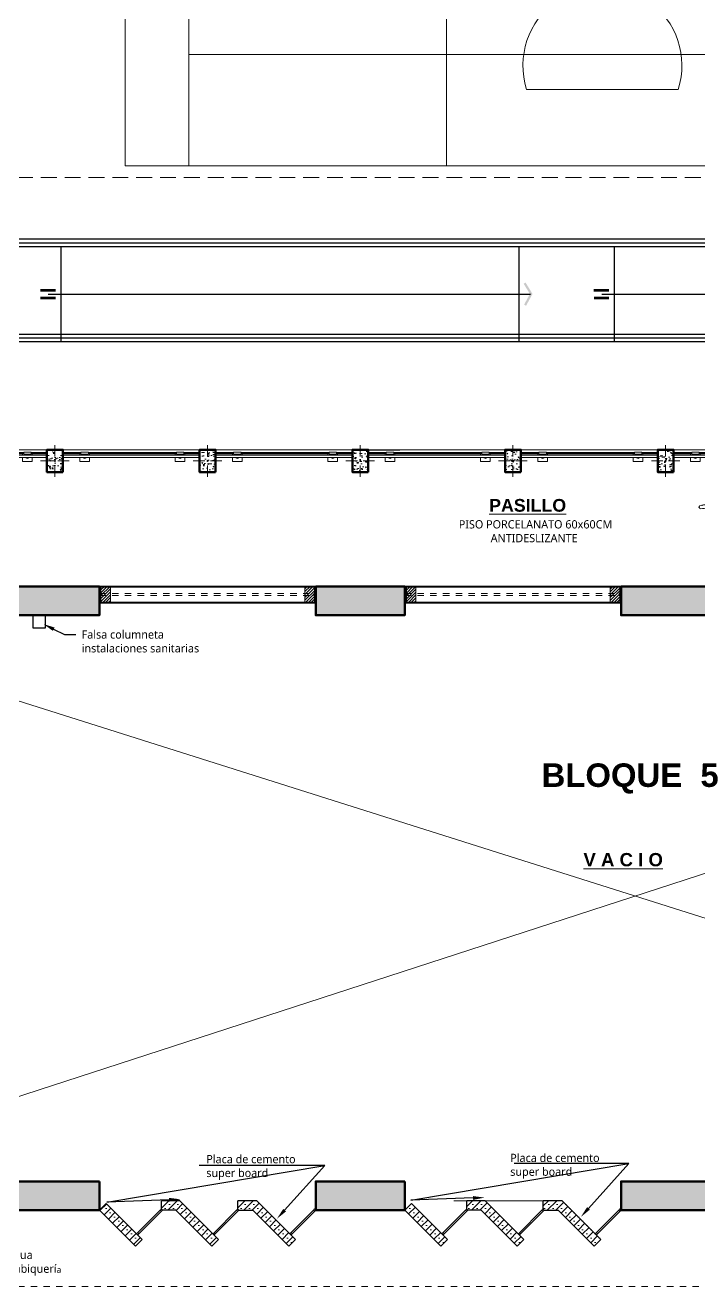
# Model space of a CAD drawing. Header units: metres. Extents: x 28 to 148, y 23 to 113.
# Drawn here: x 57.45 to 68.04, y 33.09 to 52.92 of the extents above; entities that cross this region are included whole.
import ezdxf
from ezdxf import colors
from ezdxf.entities.mleader import LeaderData, LeaderLine
from ezdxf.enums import TextEntityAlignment as Align
from ezdxf.math import Vec2, Vec3

# ---------------------------------------------------------------- set-up
doc = ezdxf.new("R2010")
doc.units = ezdxf.units.M
doc.linetypes.add('DASHED2', pattern=[0.375, 0.25, -0.125])
doc.linetypes.add('HIDDEN2', pattern=[0.1875, 0.125, -0.0625])
doc.layers.add('01', color=7, linetype='Continuous', lineweight=5, true_color=0xcc6600)
for name, color, linetype, lineweight in [('0_Pluma_Nº__1', 8, 'Continuous', 9), ('0_Pluma_Nº__2', 250, 'Continuous', 20), ('A-FLOR-HRAL', 11, 'Continuous', 9), ('ArchiCAD Windows_Pen_No__3', 150, 'Continuous', 0), ('COLUMNAS 50', 32, 'Continuous', 70), ('COLUMNETASSS', 211, 'Continuous', 20), ('Equipamiento SR', 23, 'Continuous', 0), ('GRAFO 0 BLANCO', 7, 'Continuous', 0), ('GRAFO 02', 7, 'Continuous', 20), ('GYF-RESERVORIOS', 14, 'Continuous', 30), ('Letras El', 9, 'Continuous', 5), ('letras sr', 7, 'Continuous', 5), ('muro bajo', 191, 'Continuous', 40), ('PERSONAS', 8, 'Continuous', 0), ('Proyeccciones', 1, 'DASHED2', 18), ('proyecciones', 1, 'DASHED2', 5), ('TABIQUERIA DE DRYWALL', 221, 'Continuous', 30), ('TEXTOS-SUBTITULO', 7, 'Continuous', 30), ('texturas 1', 251, 'Continuous', 5), ('Vanos', 140, 'Continuous', 5)]:
    doc.layers.add(name, color=color, linetype=linetype, lineweight=lineweight)
doc.styles.add('Generales', font='trebuc.ttf', dxfattribs={"height": 0.1})
doc.styles.add('Santa Rosa 1 50', font='trebuc.ttf')
doc.styles.add('TURBO_BASS', font='swisseb.ttf')
pattern_1 = [(45, (-85.06389, 100.61182), (-0.06629126, 0.06629126), []), (45, (-84.9976, 100.61182), (-0.06629126, 0.06629126), [0, -0.09375])]

# ---------------------------------------------------------------- blocks, each defined once
blk = doc.blocks.new('columna pasillos')
at = {"layer": 'GRAFO 0 BLANCO'}
h = blk.add_hatch(dxfattribs=at)
h.set_pattern_fill('AR-CONC', color=256, scale=0.024, angle=-90)
h.set_pattern_definition([(320, (0, 0), (-0.015060515, -0.17214244), [0.018, -0.198]), (265, (0, 0), (0.18052611, 0.03330032), [0.0144, -0.1584]), (10.45144, (-0.00126, -0.01435), (0.1654656, -0.13884213), [0.01529765, -0.16827411]), (316.1842, (0.048, -7e-10), (-0.03972463, -0.25613792), [0.027, -0.297]), (6.63563, (0.0447, -0.02134), (0.23378846, -0.22431887), [0.02294648, -0.2524113]), (261.18416, (0.048, -7e-10), (0.23378846, -0.22431887), [0.0216, -0.2376]), (291, (0.036, -0.024), (-0.096628536, -0.14325769), [0.018, -0.198]), (236, (0.036, -0.024), (0.17403601, -0.05839568), [0.0144, -0.1584]), (341.45144, (0.02795, -0.03594), (0.07740747, -0.20165337), [0.01529765, -0.16827411]), (307.5, (0, 0), (0.079894525, -0.002918366), [0, -0.15648, 0, -0.1608, 0, -0.159]), (277.5, (0, 0), (0.09465881, -0.06313669), [0, -0.09168, 0, -0.15288, 0, -0.0606]), (237.5, (7e-10, 0.05352), (-0.005413171, -0.128117385), [0, -0.06, 0, -0.1872, 0, -0.2484]), (227.5, (1e-09, 0.07752), (0.024025194, -0.13996468), [0, -0.078, 0, -0.12432, 0, -0.1764])])
h.paths.add_polyline_path([(-235.535, 35.024), (-235.785, 35.024), (-235.785, 34.674), (-235.535, 34.674)])
h.paths.add_polyline_path([(-235.651, 34.849, -1), (-235.668, 34.849, -1)], flags=16)
at = {"layer": 'COLUMNAS 50', "color": 1, "linetype": 'Continuous', "lineweight": 9}
for p, q in [((-235.66, 35.099), (-235.66, 34.919)), ((-235.705, 34.849), (-235.885, 34.849)), ((-235.66, 34.779), (-235.66, 34.599)), ((-235.615, 34.849), (-235.435, 34.849))]:
    blk.add_line(p, q, dxfattribs=at)
at = {"layer": 'COLUMNAS 50', "linetype": 'Continuous'}
blk.add_lwpolyline([(-235.785, 35.024), (-235.535, 35.024), (-235.535, 34.674), (-235.785, 34.674)], close=True, dxfattribs=at)
at = {"layer": 'COLUMNAS 50', "color": 1, "linetype": 'Continuous', "lineweight": 9}
blk.add_circle((-235.66, 34.849), 0.00871, dxfattribs=at)
blk.add_point((-235.66, 34.849), dxfattribs=at)
blk = doc.blocks.new('A$C193A7AE6')
at = {"layer": '01', "true_color": 0x636466}
h = blk.add_hatch(dxfattribs=at)
h.set_pattern_fill('ANSI31', color=251, scale=0.01, angle=-90)
h.set_pattern_definition([(315, (-134.044802, -149.728226), (0.0224506403, 0.0224506403), [])])
h.paths.add_polyline_path([(0, 0.15), (0, 0), (0.25, 0), (0.25, 0.15)])
at = {"layer": 'COLUMNETASSS'}
blk.add_lwpolyline([(0, 0.15), (0, 0), (0.25, 0), (0.25, 0.15)], close=True, dxfattribs=at)
blk = doc.blocks.new('A$C0C99268F')
at = {"color": 0, "linetype": 'ByBlock'}
for points in [[(0.202, 0.329), (0.193, 0.336), (0.191, 0.349), (0.204, 0.357), (0.215, 0.367), (0.234, 0.362), (0.251, 0.359), (0.264, 0.358), (0.298, 0.344), (0.311, 0.347), (0.352, 0.328), (0.397, 0.306), (0.404, 0.307), (0.397, 0.319), (0.413, 0.311), (0.419, 0.314), (0.415, 0.323), (0.432, 0.316), (0.436, 0.323), (0.434, 0.329), (0.439, 0.331), (0.438, 0.34), (0.408, 0.351), (0.422, 0.35), (0.418, 0.357), (0.409, 0.363), (0.391, 0.367), (0.363, 0.375), (0.34, 0.375), (0.322, 0.377), (0.318, 0.392), (0.284, 0.407), (0.279, 0.42), (0.244, 0.44), (0.21, 0.452), (0.184, 0.453), (0.15, 0.442), (0.126, 0.41), (0.115, 0.38), (0.104, 0.358), (0.089, 0.349), (0.068, 0.327), (0.056, 0.302), (0.047, 0.265), (0.051, 0.25)], [(0.119, 0.386), (0.086, 0.38), (0.057, 0.367), (0.012, 0.315), (0, 0.238), (0.003, 0.156), (0.023, 0.095), (0.079, 0.057), (0.133, 0.047)], [(0.031, 0.247), (0.036, 0.297), (0.048, 0.342), (0.077, 0.364)], [(0.052, 0.178), (0.049, 0.148), (0.059, 0.12), (0.081, 0.092), (0.096, 0.074), (0.108, 0.07), (0.128, 0.051), (0.137, 0.03), (0.156, 0.016), (0.184, 0.007), (0.207, 0.008), (0.24, 0), (0.289, 0.012), (0.441, 0.052), (0.482, 0.082), (0.5, 0.091), (0.507, 0.099), (0.52, 0.1), (0.537, 0.092), (0.577, 0.1), (0.598, 0.112), (0.59, 0.115), (0.633, 0.13), (0.634, 0.135), (0.629, 0.138), (0.638, 0.146), (0.638, 0.156), (0.628, 0.156), (0.628, 0.164), (0.619, 0.164), (0.612, 0.173), (0.578, 0.161), (0.552, 0.154), (0.516, 0.135), (0.511, 0.138), (0.5, 0.139), (0.457, 0.12), (0.431, 0.116), (0.328, 0.088), (0.281, 0.081), (0.25, 0.077), (0.221, 0.079), (0.206, 0.09), (0.191, 0.101), (0.188, 0.112), (0.199, 0.1), (0.224, 0.1), (0.258, 0.112), (0.281, 0.133), (0.285, 0.155), (0.275, 0.211), (0.287, 0.269), (0.284, 0.301), (0.264, 0.315), (0.238, 0.327)], [(0.22, 0.264), (0.228, 0.249), (0.232, 0.232), (0.231, 0.217), (0.231, 0.199), (0.227, 0.183), (0.221, 0.167), (0.211, 0.163)], [(0.271, 0.315), (0.264, 0.345), (0.255, 0.358)], [(0.27, 0.333), (0.323, 0.328), (0.357, 0.307), (0.366, 0.294), (0.354, 0.285), (0.318, 0.275), (0.29, 0.273)], [(0.3, 0.347), (0.3, 0.36), (0.305, 0.375), (0.31, 0.385)], [(0.113, 0.057), (0.083, 0.068), (0.059, 0.079), (0.04, 0.111), (0.036, 0.151), (0.033, 0.181)], [(0.271, 0.116), (0.293, 0.111), (0.315, 0.099), (0.323, 0.092)], [(0.505, 0.101), (0.496, 0.111), (0.497, 0.129), (0.503, 0.133)]]:
    blk.add_lwpolyline(points, dxfattribs=at)
blk.add_lwpolyline([(0.258, 0.215), (0.251, 0.221), (0.244, 0.229), (0.238, 0.239), (0.232, 0.26), (0.214, 0.269), (0.175, 0.28), (0.141, 0.28), (0.105, 0.276), (0.085, 0.262), (0.076, 0.25), (0.073, 0.239), (0.069, 0.242), (0.053, 0.246), (0.042, 0.245), (0.03, 0.239), (0.022, 0.224), (0.017, 0.208), (0.023, 0.189), (0.036, 0.181), (0.055, 0.18), (0.068, 0.181), (0.073, 0.189), (0.077, 0.172), (0.091, 0.156), (0.112, 0.148), (0.154, 0.147), (0.191, 0.154), (0.223, 0.161), (0.236, 0.176), (0.242, 0.191), (0.244, 0.204), (0.251, 0.208)], close=True, dxfattribs=at)
blk = doc.blocks.new('A$C7148350E')
at = {"rotation": 270}
blk.add_blockref('A$C0C99268F', (0, 0.638), dxfattribs=at)
blk = doc.blocks.new('Barandilla - 50 x 12mm-V42-Nivel 2')
at = {"layer": 'A-FLOR-HRAL'}
for p, q in [((-27, 93), (-88, 93)), ((-88, 93), (-88, 18)), ((-88, 18), (-88, -57)), ((34, 93), (13, 93)), ((25, 3), (25, 34)), ((27, 79), (57, 79)), ((27, 79), (27, -40)), ((57, 79), (57, -40)), ((-88, -57), (-27, -57)), ((13, -57), (34, -57)), ((57, -40), (27, -40))]:
    blk.add_line(p, q, dxfattribs=at)
for centre, radius, start, end in [((-1, 18), 39.4, 144.0345, 215.4043), ((-19, -78), 120, 93.541, 96.3187), ((-19, -78), 120, 68.282, 74.1525), ((-18, 114), 120, 285.3761, 291.1568), ((-18, 114), 120, 263.1201, 266.0125)]:
    blk.add_arc(centre, radius, start, end, dxfattribs=at)
blk = doc.blocks.new('Barandilla - 50 x 12mm-V43-Nivel 2')
at = {"layer": 'A-FLOR-HRAL'}
for p, q in [((-27, 93), (-88, 93)), ((-88, 93), (-88, 18)), ((-88, 18), (-88, -57)), ((34, 93), (13, 93)), ((25, 3), (25, 34)), ((27, 79), (57, 79)), ((27, 79), (27, -40)), ((57, 79), (57, -40)), ((-88, -57), (-27, -57)), ((13, -57), (34, -57)), ((57, -40), (27, -40))]:
    blk.add_line(p, q, dxfattribs=at)
for centre, radius, start, end in [((-1, 18), 39.4, 144.0345, 215.4043), ((-19, -78), 120, 93.584, 96.3187), ((-19, -78), 120, 68.282, 74.2092), ((-18, 114), 120, 285.3254, 291.1568), ((-18, 114), 120, 263.1201, 265.9625)]:
    blk.add_arc(centre, radius, start, end, dxfattribs=at)
blk = doc.blocks.new('Barandilla - Barandilla-595985-Nivel 2')
at = {"layer": 'A-FLOR-HRAL'}
for p, q in [((57837, 37914), (58121, 37914)), ((57837, 37906), (58121, 37906)), ((57837, 37904), (58121, 37904)), ((57837, 37896), (58121, 37896)), ((59985, 37875), (57837, 37875)), ((58240, 37914), (59621, 37914)), ((58240, 37906), (59621, 37906)), ((58240, 37904), (59621, 37904)), ((58240, 37896), (59621, 37896)), ((59740, 37914), (59985, 37914)), ((59740, 37906), (59985, 37906)), ((59740, 37904), (59985, 37904)), ((59740, 37896), (59985, 37896)), ((59985, 37914), (59985, 37906)), ((59985, 37906), (59985, 37904)), ((59985, 37904), (59985, 37896)), ((59985, 37875), (59985, 37835)), ((57837, 37835), (59985, 37835))]:
    blk.add_line(p, q, dxfattribs=at)
at = {"extrusion": (0, 0, -1), "zscale": -1, "rotation": 90.00000000000021}
for name, p in [('Barandilla - 50 x 12mm-V43-Nivel 2', (-58161, 37862)), ('Barandilla - 50 x 12mm-V42-Nivel 2', (-59661, 37862))]:
    blk.add_blockref(name, p, dxfattribs=at)
blk = doc.blocks.new('Barandilla - Barandilla-596002-Nivel 2')
at = {"layer": 'A-FLOR-HRAL'}
for p, q in [((55437, 37914), (55721, 37914)), ((55437, 37906), (55721, 37906)), ((55437, 37904), (55721, 37904)), ((55437, 37896), (55721, 37896)), ((57585, 37875), (55437, 37875)), ((55840, 37914), (57221, 37914)), ((55840, 37906), (57221, 37906)), ((55840, 37904), (57221, 37904)), ((55840, 37896), (57221, 37896)), ((57340, 37914), (57585, 37914)), ((57340, 37906), (57585, 37906)), ((57340, 37904), (57585, 37904)), ((57340, 37896), (57585, 37896)), ((57585, 37914), (57585, 37906)), ((57585, 37906), (57585, 37904)), ((57585, 37904), (57585, 37896)), ((57585, 37875), (57585, 37835)), ((55437, 37835), (57585, 37835))]:
    blk.add_line(p, q, dxfattribs=at)
at = {"extrusion": (0, 0, -1), "zscale": -1, "rotation": 90.00000000000021}
for name, p in [('Barandilla - 50 x 12mm-V43-Nivel 2', (-55761, 37862)), ('Barandilla - 50 x 12mm-V42-Nivel 2', (-57261, 37862))]:
    blk.add_blockref(name, p, dxfattribs=at)
blk = doc.blocks.new('Barandilla - Barandilla-596019-Nivel 2')
at = {"layer": 'A-FLOR-HRAL'}
for p, q in [((53037, 37914), (53321, 37914)), ((53037, 37906), (53321, 37906)), ((53037, 37904), (53321, 37904)), ((53037, 37896), (53321, 37896)), ((55185, 37875), (53037, 37875)), ((53440, 37914), (54821, 37914)), ((53440, 37906), (54821, 37906)), ((53440, 37904), (54821, 37904)), ((53440, 37896), (54821, 37896)), ((54940, 37914), (55185, 37914)), ((54940, 37906), (55185, 37906)), ((54940, 37904), (55185, 37904)), ((54940, 37896), (55185, 37896)), ((55185, 37914), (55185, 37906)), ((55185, 37906), (55185, 37904)), ((55185, 37904), (55185, 37896)), ((55185, 37875), (55185, 37835)), ((53037, 37835), (55185, 37835))]:
    blk.add_line(p, q, dxfattribs=at)
at = {"extrusion": (0, 0, -1), "zscale": -1, "rotation": 90.00000000000021}
for name, p in [('Barandilla - 50 x 12mm-V43-Nivel 2', (-53361, 37862)), ('Barandilla - 50 x 12mm-V42-Nivel 2', (-54861, 37862))]:
    blk.add_blockref(name, p, dxfattribs=at)
blk = doc.blocks.new('Barandilla - Barandilla-596036-Nivel 2')
at = {"layer": 'A-FLOR-HRAL'}
for p, q in [((50637, 37914), (50921, 37914)), ((50637, 37906), (50921, 37906)), ((50637, 37904), (50921, 37904)), ((50637, 37896), (50921, 37896)), ((52785, 37875), (50637, 37875)), ((51040, 37914), (52421, 37914)), ((51040, 37906), (52421, 37906)), ((51040, 37904), (52421, 37904)), ((51040, 37896), (52421, 37896)), ((52540, 37914), (52785, 37914)), ((52540, 37906), (52785, 37906)), ((52540, 37904), (52785, 37904)), ((52540, 37896), (52785, 37896)), ((52785, 37914), (52785, 37906)), ((52785, 37906), (52785, 37904)), ((52785, 37904), (52785, 37896)), ((52785, 37875), (52785, 37835)), ((50637, 37835), (52785, 37835))]:
    blk.add_line(p, q, dxfattribs=at)
at = {"extrusion": (0, 0, -1), "zscale": -1, "rotation": 90.00000000000021}
for name, p in [('Barandilla - 50 x 12mm-V43-Nivel 2', (-50961, 37862)), ('Barandilla - 50 x 12mm-V42-Nivel 2', (-52461, 37862))]:
    blk.add_blockref(name, p, dxfattribs=at)
blk = doc.blocks.new('Barandilla - Barandilla-596053-Nivel 2')
at = {"layer": 'A-FLOR-HRAL'}
for p, q in [((48237, 37914), (48521, 37914)), ((48237, 37906), (48521, 37906)), ((48237, 37904), (48521, 37904)), ((48237, 37896), (48521, 37896)), ((50385, 37875), (48237, 37875)), ((48640, 37914), (50021, 37914)), ((48640, 37906), (50021, 37906)), ((48640, 37904), (50021, 37904)), ((48640, 37896), (50021, 37896)), ((50140, 37914), (50385, 37914)), ((50140, 37906), (50385, 37906)), ((50140, 37904), (50385, 37904)), ((50140, 37896), (50385, 37896)), ((50385, 37914), (50385, 37906)), ((50385, 37906), (50385, 37904)), ((50385, 37904), (50385, 37896)), ((50385, 37875), (50385, 37835)), ((48237, 37835), (50385, 37835))]:
    blk.add_line(p, q, dxfattribs=at)
at = {"extrusion": (0, 0, -1), "zscale": -1, "rotation": 90.00000000000021}
for name, p in [('Barandilla - 50 x 12mm-V43-Nivel 2', (-48561, 37862)), ('Barandilla - 50 x 12mm-V42-Nivel 2', (-50061, 37862))]:
    blk.add_blockref(name, p, dxfattribs=at)
blk = doc.blocks.new('Barandilla - Barandilla-596070-Nivel 2')
at = {"layer": 'A-FLOR-HRAL'}
for p, q in [((45837, 37914), (46121, 37914)), ((45837, 37906), (46121, 37906)), ((45837, 37904), (46121, 37904)), ((45837, 37896), (46121, 37896)), ((47985, 37875), (45837, 37875)), ((46240, 37914), (47621, 37914)), ((46240, 37906), (47621, 37906)), ((46240, 37904), (47621, 37904)), ((46240, 37896), (47621, 37896)), ((47740, 37914), (47985, 37914)), ((47740, 37906), (47985, 37906)), ((47740, 37904), (47985, 37904)), ((47740, 37896), (47985, 37896)), ((47985, 37914), (47985, 37906)), ((47985, 37906), (47985, 37904)), ((47985, 37904), (47985, 37896)), ((47985, 37875), (47985, 37835)), ((45837, 37835), (47985, 37835))]:
    blk.add_line(p, q, dxfattribs=at)
at = {"extrusion": (0, 0, -1), "zscale": -1, "rotation": 90.00000000000021}
for name, p in [('Barandilla - 50 x 12mm-V43-Nivel 2', (-46161, 37862)), ('Barandilla - 50 x 12mm-V42-Nivel 2', (-47661, 37862))]:
    blk.add_blockref(name, p, dxfattribs=at)
blk = doc.blocks.new('CANCHA TOTAL')
at = {"layer": '0_Pluma_Nº__1'}
for p, q in [((880.482, -144.445), (880.482, -116.445)), ((880.482, -144.445), (880.482, -116.445)), ((875.432, -144.445), (875.432, -138.645)), ((879.482, -144.445), (879.482, -141.455)), ((866.482, -142.695), (879.482, -142.695)), ((874.175, -143.245), (871.789, -143.245)), ((865.482, -144.445), (880.482, -144.445)), ((865.482, -144.445), (880.482, -144.445)), ((871.482, -144.445), (874.482, -144.445)), ((871.482, -144.445), (874.482, -144.445)), ((871.482, -144.445), (874.482, -144.445))]:
    blk.add_line(p, q, dxfattribs=at)
blk.add_arc((872.982, -142.872), 1.25, 342.6433, 197.3567, dxfattribs=at)

msp = doc.modelspace()

# ---------------------------------------------------------------- hatches: boundary and pattern name
at = {"true_color": 0x939598}
msp.add_hatch(color=252, dxfattribs=at).paths.add_polyline_path([(65.324, 48.514), (65.293, 48.531), (65.384, 48.698), (65.286, 48.86), (65.316, 48.878), (65.425, 48.699)])
h = msp.add_hatch(color=252, dxfattribs=at)
h.paths.add_polyline_path([(57.929, 48.776), (57.929, 48.736), (57.689, 48.734), (57.689, 48.774)])
h.paths.add_polyline_path([(57.93, 48.656), (57.93, 48.616), (57.69, 48.614), (57.69, 48.654)])
h = msp.add_hatch(color=252, dxfattribs=at)
h.paths.add_polyline_path([(66.629, 48.776), (66.629, 48.736), (66.389, 48.734), (66.389, 48.774)])
h.paths.add_polyline_path([(66.63, 48.656), (66.63, 48.616), (66.39, 48.614), (66.39, 48.654)])
at = {"layer": 'GRAFO 0 BLANCO', "true_color": 0x939598}
h = msp.add_hatch(color=252, dxfattribs=at)
h.dxf.hatch_style = 1
h.paths.add_polyline_path([(58.618, 43.649), (58.618, 44.099), (57.218, 44.099), (57.218, 43.649)])
h = msp.add_hatch(color=252, dxfattribs=at)
h.dxf.hatch_style = 1
h.paths.add_polyline_path([(63.418, 43.649), (63.418, 44.099), (62.018, 44.099), (62.018, 43.649)])
h = msp.add_hatch(color=252, dxfattribs=at)
h.dxf.hatch_style = 1
h.paths.add_polyline_path([(68.218, 43.649), (68.218, 44.099), (66.818, 44.099), (66.818, 43.649)])
h = msp.add_hatch(color=252, dxfattribs=at)
h.dxf.hatch_style = 1
h.paths.add_polyline_path([(58.618, 34.298), (58.618, 34.748), (57.218, 34.748), (57.218, 34.298)])
h = msp.add_hatch(color=252, dxfattribs=at)
h.dxf.hatch_style = 1
h.paths.add_polyline_path([(63.418, 34.298), (63.418, 34.748), (62.018, 34.748), (62.018, 34.298)])
h = msp.add_hatch(color=252, dxfattribs=at)
h.dxf.hatch_style = 1
h.paths.add_polyline_path([(68.218, 34.298), (68.218, 34.748), (66.818, 34.748), (66.818, 34.298)])
at = {"layer": 'texturas 1'}
h = msp.add_hatch(dxfattribs=at)
h.set_pattern_fill('SACNCR', color=256)
h.set_pattern_definition(pattern_1)
h.paths.add_polyline_path([(58.724, 34.404), (58.618, 34.298), (58.618, 34.298), (59.184, 33.732), (59.29, 33.838)])
h.paths.add_polyline_path([(60.792, 34.446), (60.792, 34.314), (60.809, 34.296), (61.03, 34.296), (61.594, 33.732), (61.7, 33.838), (61.092, 34.446)])
h.paths.add_polyline_path([(59.591, 34.446), (59.591, 34.315), (59.609, 34.296), (59.819, 34.296), (60.385, 33.731), (60.491, 33.837), (59.881, 34.446)])
h = msp.add_hatch(dxfattribs=at)
h.set_pattern_fill('SACNCR', color=256)
h.set_pattern_definition(pattern_1)
h.paths.add_polyline_path([(63.984, 33.732), (64.09, 33.838), (63.524, 34.404), (63.418, 34.298)])
h.paths.add_polyline_path([(65.592, 34.446), (65.592, 34.314), (65.609, 34.296), (65.83, 34.296), (66.394, 33.732), (66.5, 33.838), (65.892, 34.446), (65.689, 34.446), (65.689, 34.446)])
h.paths.add_polyline_path([(64.391, 34.446), (64.391, 34.315), (64.41, 34.296), (64.619, 34.296), (65.185, 33.731), (65.291, 33.837), (64.682, 34.446)])

# ---------------------------------------------------------------- linework, layer by layer
at = {"color": 252, "true_color": 0x939598}
for p, q in [((51.293, 49.443), (90.857, 49.443)), ((75.26, 49.498), (54.656, 49.498)), ((75.26, 49.558), (54.716, 49.558)), ((58.009, 49.444), (58.009, 47.944)), ((65.209, 49.444), (65.209, 47.944)), ((66.709, 49.444), (66.709, 47.944)), ((57.814, 48.695), (65.396, 48.695)), ((66.514, 48.695), (74.981, 48.695)), ((74.903, 48.004), (56.269, 48.004)), ((74.963, 48.064), (56.329, 48.064)), ((74.843, 47.944), (54.592, 47.944))]:
    msp.add_line(p, q, dxfattribs=at)
at = {"color": 9, "true_color": 0xc7c8ca}
msp.add_lwpolyline([(62.843, 46.249), (63.338, 46.249)], dxfattribs=at)
at = {"layer": 'ArchiCAD Windows_Pen_No__3', "linetype": 'Continuous'}
for p, q in [((59.591, 34.315), (59.573, 34.297)), ((60.792, 34.314), (60.774, 34.296)), ((62, 34.316), (61.983, 34.298)), ((62.018, 34.298), (62, 34.316)), ((64.391, 34.315), (64.373, 34.297)), ((65.592, 34.314), (65.574, 34.296)), ((66.8, 34.316), (66.783, 34.298)), ((66.818, 34.298), (66.8, 34.316)), ((59.609, 34.297), (59.22, 33.908)), ((59.573, 34.297), (59.22, 33.944)), ((59.573, 34.297), (59.591, 34.28)), ((59.591, 34.28), (59.609, 34.297)), ((60.809, 34.296), (60.42, 33.908)), ((60.774, 34.296), (60.42, 33.943)), ((60.774, 34.296), (60.792, 34.279)), ((60.792, 34.279), (60.809, 34.296)), ((62.018, 34.298), (61.629, 33.909)), ((61.983, 34.298), (61.629, 33.944)), ((61.983, 34.298), (62, 34.28)), ((64.409, 34.297), (64.02, 33.908)), ((64.373, 34.297), (64.02, 33.944)), ((64.373, 34.297), (64.391, 34.279)), ((64.391, 34.279), (64.409, 34.297)), ((65.609, 34.296), (65.22, 33.907)), ((65.574, 34.296), (65.22, 33.943)), ((65.574, 34.296), (65.592, 34.279)), ((65.592, 34.279), (65.609, 34.296)), ((66.818, 34.298), (66.429, 33.909)), ((66.783, 34.298), (66.429, 33.944)), ((66.783, 34.298), (66.8, 34.28)), ((59.22, 33.944), (59.202, 33.926)), ((59.202, 33.926), (59.22, 33.908)), ((59.22, 33.944), (59.237, 33.926)), ((59.22, 33.908), (59.237, 33.926)), ((60.42, 33.943), (60.403, 33.925)), ((60.438, 33.925), (60.42, 33.943)), ((60.42, 33.908), (60.438, 33.925)), ((61.629, 33.944), (61.611, 33.927)), ((61.629, 33.909), (61.611, 33.927)), ((61.647, 33.927), (61.629, 33.944)), ((61.629, 33.909), (61.647, 33.927)), ((64.02, 33.944), (64.002, 33.926)), ((64.002, 33.926), (64.02, 33.908)), ((64.02, 33.944), (64.038, 33.926)), ((64.02, 33.908), (64.038, 33.926)), ((65.22, 33.943), (65.203, 33.925)), ((65.238, 33.925), (65.22, 33.943)), ((65.22, 33.907), (65.238, 33.925)), ((66.429, 33.944), (66.411, 33.927)), ((66.429, 33.909), (66.411, 33.927)), ((66.447, 33.927), (66.429, 33.944)), ((66.429, 33.909), (66.447, 33.927))]:
    msp.add_line(p, q, dxfattribs=at)
at = {"layer": 'COLUMNAS 50', "linetype": 'Continuous'}
for points in [[(58.618, 44.099), (57.218, 44.099), (57.218, 43.649), (58.618, 43.649)], [(63.418, 44.099), (62.018, 44.099), (62.018, 43.649), (63.418, 43.649)], [(68.218, 44.099), (66.818, 44.099), (66.818, 43.649), (68.218, 43.649)], [(58.618, 34.748), (57.218, 34.748), (57.218, 34.298), (58.618, 34.298)], [(63.418, 34.748), (62.018, 34.748), (62.018, 34.298), (63.418, 34.298)], [(68.218, 34.748), (66.818, 34.748), (66.818, 34.298), (68.218, 34.298)]]:
    msp.add_lwpolyline(points, close=True, dxfattribs=at)
at = {"layer": 'Equipamiento SR'}
for p, q in [((53.243, 34.748), (81.218, 43.849)), ((53.243, 43.599), (81.218, 34.748))]:
    msp.add_line(p, q, dxfattribs=at)
at = {"layer": 'GRAFO 0 BLANCO'}
msp.add_line((86.589, 46.249), (53.243, 46.249), dxfattribs=at)
at = {"layer": 'GRAFO 02'}
msp.add_lwpolyline([(65.689, 34.446), (64.189, 34.446)], dxfattribs=at)
at = {"layer": 'GYF-RESERVORIOS'}
msp.add_lwpolyline([(57.568, 43.449), (57.768, 43.449), (57.768, 43.649), (57.568, 43.649)], close=True, dxfattribs=at)
at = {"layer": 'muro bajo', "linetype": 'Continuous'}
for p, q in [((58.618, 44.099), (62.018, 44.099)), ((63.418, 44.099), (66.818, 44.099))]:
    msp.add_line(p, q, dxfattribs=at)
for points in [[(58.618, 43.849), (62.018, 43.849)], [(63.418, 43.849), (66.818, 43.849)]]:
    msp.add_lwpolyline(points, dxfattribs=at)
at = {"layer": 'Proyeccciones', "color": 2}
msp.add_lwpolyline([(54.841, 78.903), (77.821, 78.903), (77.821, 50.527), (54.841, 50.527)], close=True, dxfattribs=at)
at = {"layer": 'proyecciones', "linetype": 'HIDDEN2', "ltscale": 0.5}
msp.add_lwpolyline([(86.839, 34.298), (86.839, 33.098), (52.993, 33.098), (52.993, 34.298)], dxfattribs=at)
at = {"layer": 'TABIQUERIA DE DRYWALL'}
for p, q in [((59.591, 34.315), (59.591, 34.446)), ((59.609, 34.297), (59.591, 34.315)), ((60.792, 34.314), (60.792, 34.446)), ((60.809, 34.296), (60.792, 34.314)), ((64.391, 34.315), (64.391, 34.446)), ((64.409, 34.297), (64.391, 34.315)), ((65.592, 34.314), (65.592, 34.446)), ((65.609, 34.296), (65.592, 34.314))]:
    msp.add_line(p, q, dxfattribs=at)
for points in [[(58.724, 34.404), (58.618, 34.298)], [(58.724, 34.404), (59.29, 33.838)], [(59.29, 33.838), (58.724, 34.404)], [(59.881, 34.446), (59.591, 34.446)], [(60.491, 33.837), (59.881, 34.446)], [(61.092, 34.446), (60.792, 34.446)], [(61.7, 33.838), (61.092, 34.446)], [(63.524, 34.404), (63.418, 34.298)], [(63.524, 34.404), (64.09, 33.838)], [(64.09, 33.838), (63.524, 34.404)], [(64.346, 34.446), (64.346, 34.446)], [(64.682, 34.446), (64.391, 34.446)], [(65.291, 33.837), (64.682, 34.446)], [(65.892, 34.446), (65.592, 34.446)], [(66.5, 33.838), (65.892, 34.446)], [(58.618, 34.298), (59.184, 33.732)], [(59.818, 34.296), (59.608, 34.296)], [(59.818, 34.298), (60.385, 33.731)], [(60.809, 34.296), (61.03, 34.296)], [(61.03, 34.296), (61.594, 33.732)], [(63.418, 34.298), (63.984, 33.732)], [(64.618, 34.296), (64.408, 34.296)], [(64.618, 34.298), (65.185, 33.731)], [(65.609, 34.296), (65.83, 34.296)], [(65.83, 34.296), (66.394, 33.732)], [(59.184, 33.732), (59.29, 33.838)], [(60.385, 33.731), (60.491, 33.837)], [(61.594, 33.732), (61.7, 33.838)], [(63.984, 33.732), (64.09, 33.838)], [(65.185, 33.731), (65.291, 33.837)], [(66.394, 33.732), (66.5, 33.838)]]:
    msp.add_lwpolyline(points, dxfattribs=at)
at = {"layer": 'Vanos', "color": 7, "linetype": 'DASHED2', "ltscale": 0.3}
for p, q in [((58.618, 43.989), (62.018, 43.989)), ((58.618, 43.959), (62.018, 43.959)), ((63.418, 43.989), (66.818, 43.989)), ((63.418, 43.959), (66.818, 43.959))]:
    msp.add_line(p, q, dxfattribs=at)
at = {"layer": 'Vanos'}
for points in [[(58.618, 43.959), (58.648, 43.959), (58.648, 43.989), (58.618, 43.989)], [(61.988, 43.959), (62.018, 43.959), (62.018, 43.989), (61.988, 43.989)], [(63.418, 43.959), (63.448, 43.959), (63.448, 43.989), (63.418, 43.989)], [(66.788, 43.959), (66.818, 43.959), (66.818, 43.989), (66.788, 43.989)]]:
    msp.add_lwpolyline(points, close=True, dxfattribs=at)

# ---------------------------------------------------------------- block references
at = {"layer": '0_Pluma_Nº__2', "xscale": -1}
msp.add_blockref('CANCHA TOTAL', (939.506, 195.16), dxfattribs=at)
at = {"layer": 'A-FLOR-HRAL', "xscale": 0.001, "yscale": 0.001, "zscale": 0.001}
for name in ['Barandilla - Barandilla-596070-Nivel 2', 'Barandilla - Barandilla-596053-Nivel 2', 'Barandilla - Barandilla-596036-Nivel 2', 'Barandilla - Barandilla-596019-Nivel 2', 'Barandilla - Barandilla-596002-Nivel 2', 'Barandilla - Barandilla-595985-Nivel 2']:
    msp.add_blockref(name, (9.806, 8.292), dxfattribs=at)
at = {"layer": 'COLUMNAS 50', "rotation": 180}
for p in [(-177.742, 80.923), (-175.342, 80.923), (-172.942, 80.923), (-170.542, 80.923), (-168.142, 80.923)]:
    msp.add_blockref('columna pasillos', p, dxfattribs=at)
at = {"layer": 'PERSONAS', "rotation": 258.6216521156243}
msp.add_blockref('A$C7148350E', (68.071, 45.495), dxfattribs=at)
at = {"layer": 'Vanos', "rotation": 270}
for p in [(58.642, 44.099), (61.848, 44.099), (63.442, 44.099), (66.648, 44.099)]:
    msp.add_blockref('A$C193A7AE6', p, dxfattribs=at)

# ---------------------------------------------------------------- texts
at = {"layer": 'Letras El', "color": 7, "insert": (65.25, 39.911), "char_height": 0.209, "attachment_point": 1, "style": 'Santa Rosa 1 50'}
msp.add_mtext_dynamic_manual_height_columns('\\pi0.97568;{\\fSwis721 Ex BT|b1|i0|c0|p34;\\LV A C I O}', width=3.44388, gutter_width=1, heights=[0], dxfattribs=at)
at = {"layer": 'letras sr', "insert": (63.705, 45.476), "char_height": 0.15884, "attachment_point": 1, "style": 'Santa Rosa 1 50'}
msp.add_mtext_dynamic_manual_height_columns('\\pi1.03837;{\\fSwis721 Ex BT|b1|i0|c0|p34;\\H1.25913x;\\LPASILLO\\P\\pi0.56131;\\fTrebuchet MS|b0|i0|c0|p34;\\H0.65x;\\lPISO PORCELANATO 60x60CM\\P\\pi1.06227;ANTIDESLIZANTE}', width=3.44388, gutter_width=1, heights=[0], dxfattribs=at)
at = {"layer": 'TEXTOS-SUBTITULO', "style": 'TURBO_BASS'}
msp.add_text('BLOQUE  5', height=0.3697, dxfattribs=at).set_placement((66.96, 40.95, 0), align=Align.CENTER)

# ---------------------------------------------------------------- leaders
at = {"layer": 'letras sr'}
ml = msp.add_multileader_mtext('Standard', dxfattribs=at)
ml.set_content('Falsa columneta\\Pinstalaciones sanitarias  ', color=256, style='Generales')
ml.set_leader_properties()
ml.build(insert=Vec2(0, 0))
ml.multileader.update_dxf_attribs({"text_right_attachment_type": 6, "dogleg_length": 0.36, "arrow_head_size": 0.18})
ctx = ml.context
ctx.base_point, ctx.char_height, ctx.arrow_head_size, ctx.landing_gap_size, ctx.plane_origin = Vec3(58.248, 43.345), 0.13, 0.18, 0.09, Vec3(57.462, 44.689)
ctx.right_attachment = 6
notes = []
notes.append((ctx, [(0, (1, 1, 0), (58.066, 43.345), (1, 0), 0.183, [(0, [(57.737, 43.51)], 0, [])])]))
ctx.mtext.insert, ctx.mtext.flow_direction = Vec3(58.338, 43.411), 5
ml = msp.add_multileader_mtext('Standard', dxfattribs=at)
ml.set_content('Placa de cemento \\Psuper board ', color=256, style='Generales')
ml.set_leader_properties()
ml.build(insert=Vec2(0, 0))
ml.multileader.update_dxf_attribs({"text_right_attachment_type": 6, "dogleg_length": 0.36, "arrow_head_size": 0.18})
ctx = ml.context
ctx.base_point, ctx.char_height, ctx.arrow_head_size, ctx.landing_gap_size, ctx.plane_origin = Vec3(60.207, 35.081), 0.13, 0.18, 0.09, Vec3(59.421, 36.425)
ctx.right_attachment = 6
notes.append((ctx, [(1, (1, 1, 0), (62.162, 34.998), (-1, 0), 0.36, [(1, [(59.894, 34.467), (58.736, 34.425)], 0, []), (2, [(61.408, 34.163)], 0, [])])]))
ctx.mtext.insert, ctx.mtext.flow_direction = Vec3(60.297, 35.164), 5
ml = msp.add_multileader_mtext('Standard', dxfattribs=at)
ml.set_content('{\\H1.13043x;Placa de cemento \\Psuper board\\H0.76924x; }', color=256, style='Generales')
ml.set_leader_properties()
ml.build(insert=Vec2(0, 0))
ml.multileader.update_dxf_attribs({"text_right_attachment_type": 6, "dogleg_length": 0.36, "arrow_head_size": 0.18})
ctx = ml.context
ctx.base_point, ctx.char_height, ctx.arrow_head_size, ctx.landing_gap_size, ctx.plane_origin = Vec3(64.985, 35.109), 0.115, 0.18, 0.09, Vec3(64.198, 36.452)
ctx.right_attachment = 6
notes.append((ctx, [(1, (1, 1, 0), (66.94, 35.033), (-1, 0), 0.36, [(1, [(64.671, 34.495), (63.514, 34.453)], 0, []), (2, [(66.185, 34.191)], 0, [])])]))
ctx.mtext.insert, ctx.mtext.flow_direction = Vec3(65.075, 35.184), 5
ml = msp.add_multileader_mtext('Standard', dxfattribs=at)
ml.set_content('{\\H1.13043x;Baja montante tubería de agua\\Ppluvial D=3", embebida en tabiquerí\\H0.76924x;a}', color=256, style='Generales')
ml.set_leader_properties()
ml.build(insert=Vec2(0, 0))
ml.multileader.update_dxf_attribs({"text_right_attachment_type": 6, "dogleg_length": 0.36, "arrow_head_size": 0.1})
ctx = ml.context
ctx.base_point, ctx.char_height, ctx.arrow_head_size, ctx.landing_gap_size, ctx.plane_origin = Vec3(55.003, 33.583), 0.115, 0.1, 0.09, Vec3(54.206, 33.307)
ctx.right_attachment = 6
notes.append((ctx, [(0, (1, 1, 0), (54.82, 33.583), (1, 0), 0.183, [(0, [(54.406, 33.84)], 0, [])])]))
ctx.mtext.insert, ctx.mtext.flow_direction = Vec3(55.093, 33.659), 5
for ctx, leaders in notes:
    for number, flags, end, landing, length, lines in leaders:
        leader = LeaderData()
        leader.index, (leader.has_last_leader_line, leader.has_dogleg_vector, leader.attachment_direction) = number, flags
        leader.last_leader_point, leader.dogleg_vector, leader.dogleg_length = Vec3(end), Vec3(landing), length
        for number, points, colour, breaks in lines:
            line = LeaderLine()
            line.index, line.vertices, line.color, line.breaks = number, Vec3.list(points), colors.encode_raw_color(colour), breaks
            leader.lines.append(line)
        ctx.leaders.append(leader)

doc.saveas('drawing.dxf')
